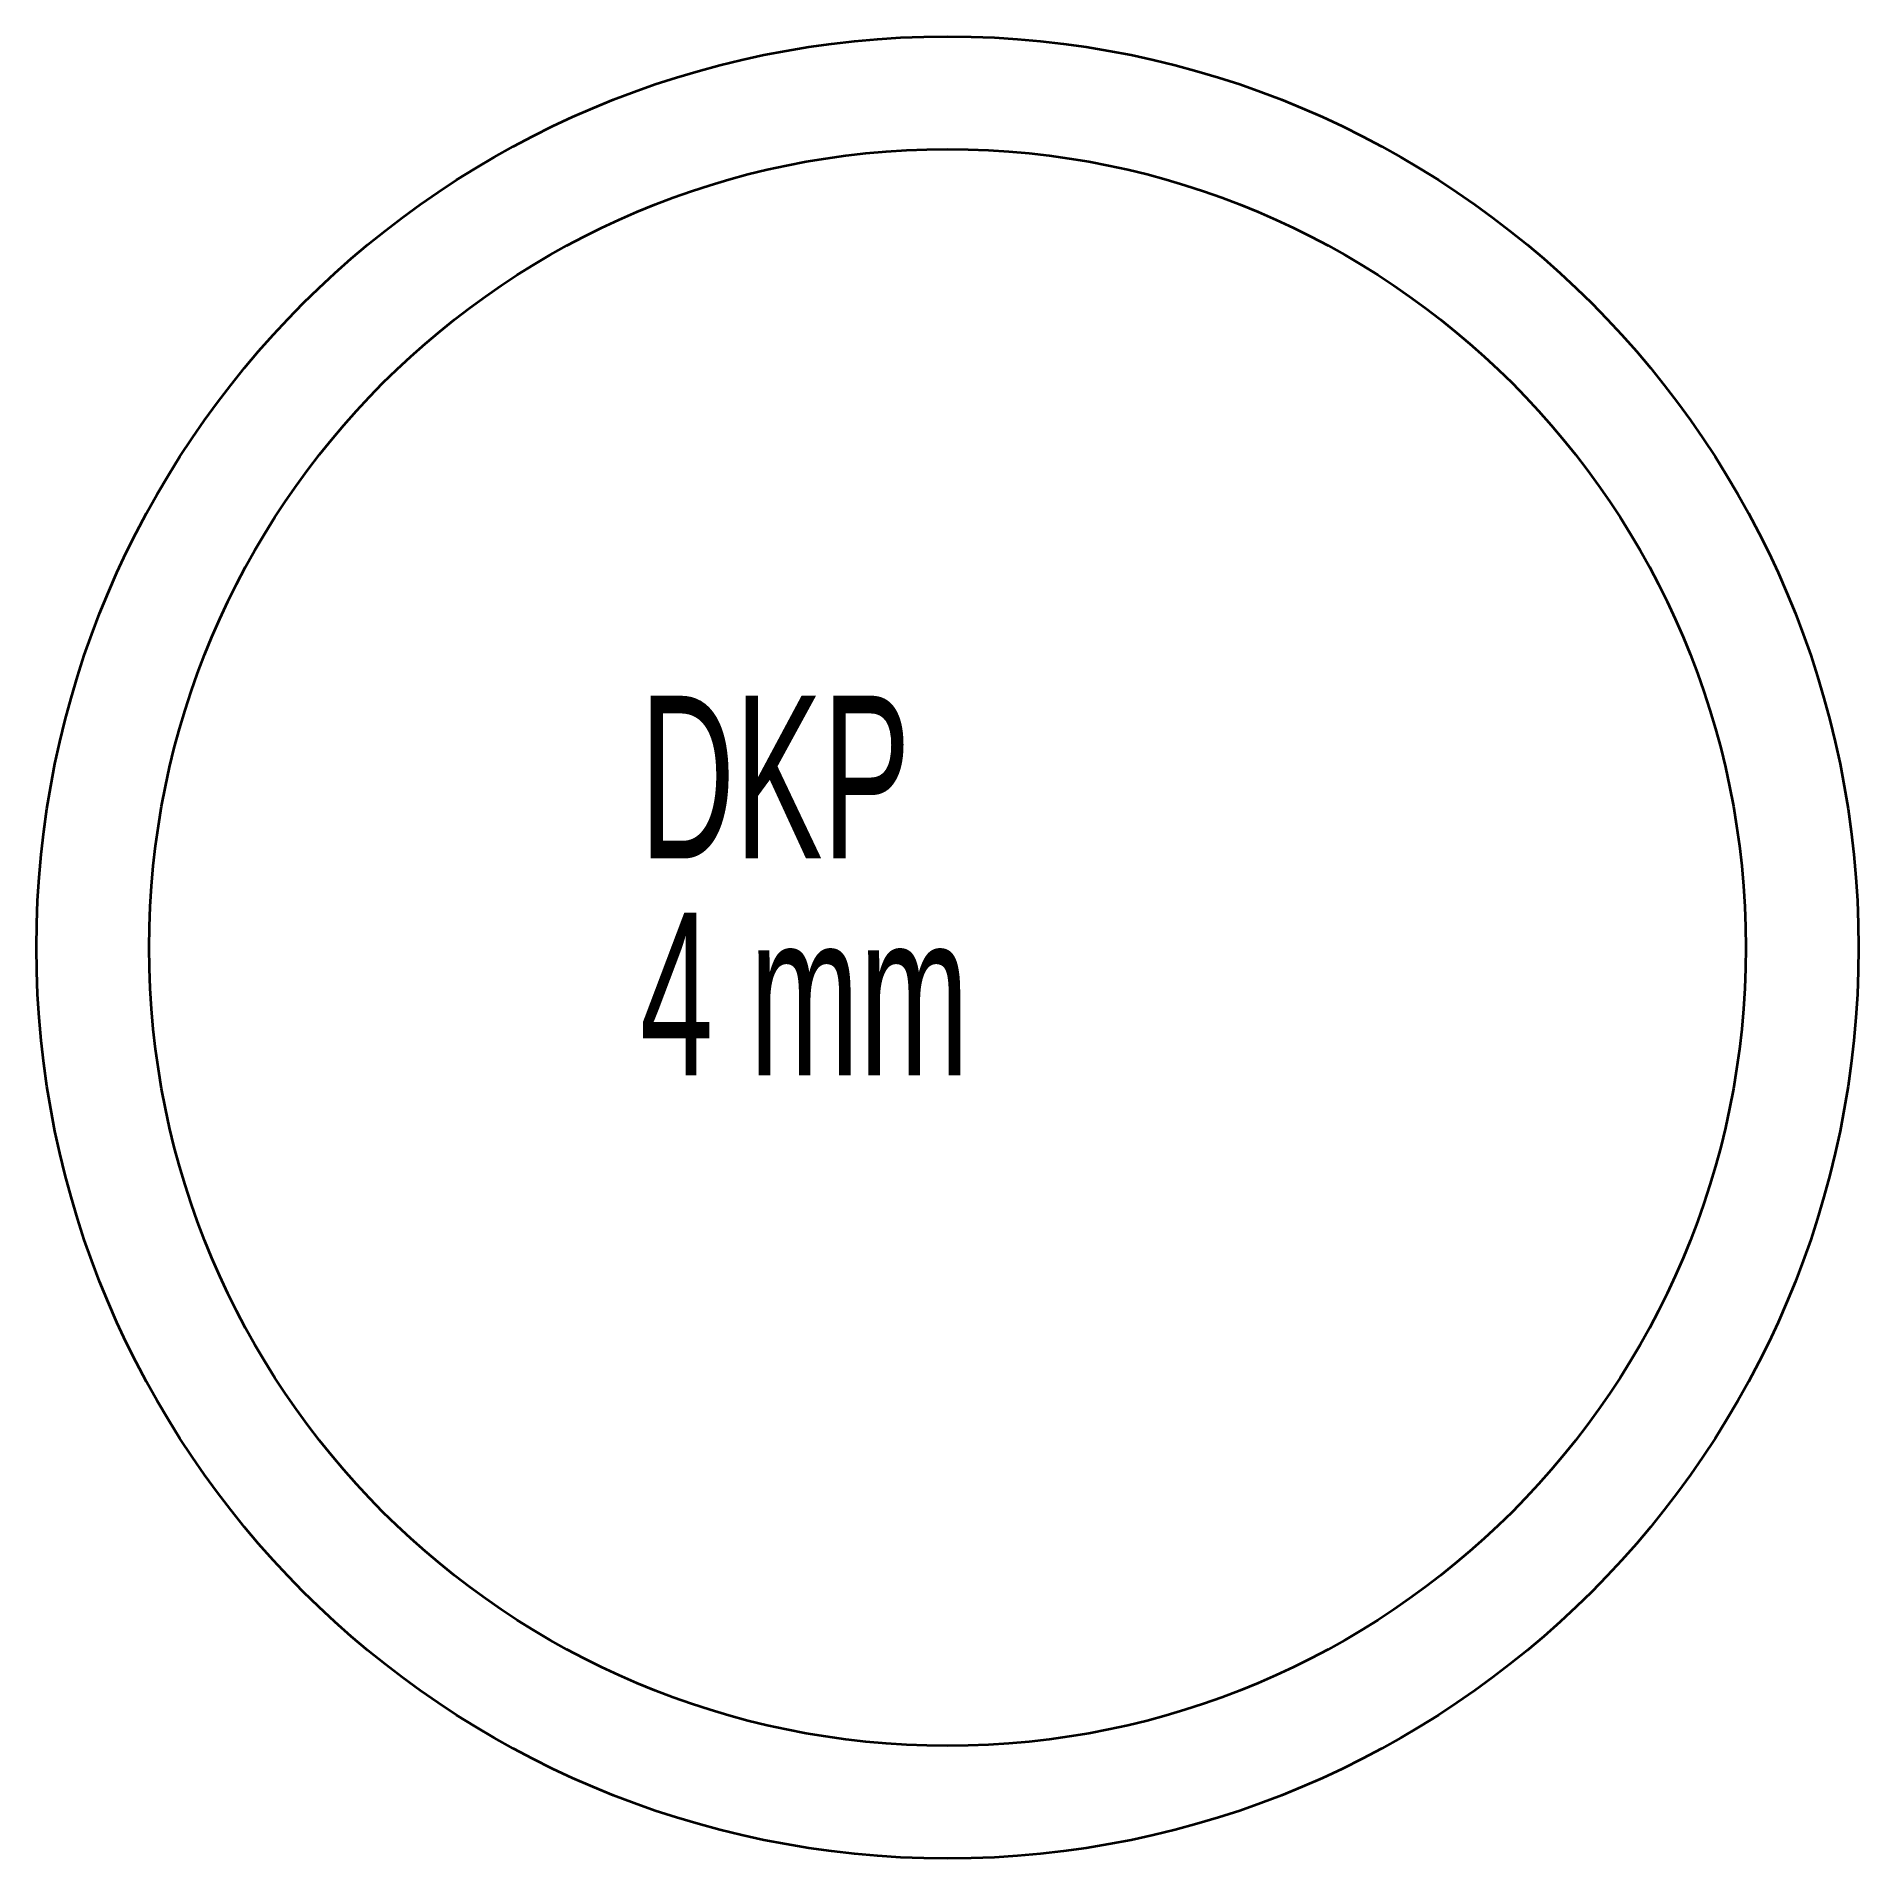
# Model space of a CAD drawing. Header units: millimetres. Extents: x -94.3 to -5.4, y 124.7 to 213.6.
import ezdxf

# ---------------------------------------------------------------- set-up
doc = ezdxf.new("R2010")
doc.units = ezdxf.units.MM
doc.styles.add('SLDTEXTSTYLE0', font='TXT', dxfattribs={"width": 0.605})

# ---------------------------------------------------------------- blocks, each defined once
blk = doc.blocks.new('SW_NOTE_0')
at = {"color": 0, "linetype": 'Continuous', "lineweight": 0, "char_height": 7.9375, "attachment_point": 1, "style": 'SLDTEXTSTYLE0'}
for s, insert in [('DKP', (0, 10.232)), ('4 mm', (0, -0.351))]:
    blk.add_mtext(s, dxfattribs=dict(at, insert=insert))

msp = doc.modelspace()

# ---------------------------------------------------------------- linework, layer by layer
at = {"color": 7, "linetype": 'Continuous', "lineweight": 35}
for radius in [44.45, 38.95]:
    msp.add_circle((-49.835, 169.162), radius, dxfattribs=at)

# ---------------------------------------------------------------- block references
at = {"color": 7, "linetype": 'Continuous', "lineweight": 0}
msp.add_blockref('SW_NOTE_0', (-64.846, 171.215), dxfattribs=at)

doc.saveas('drawing.dxf')
